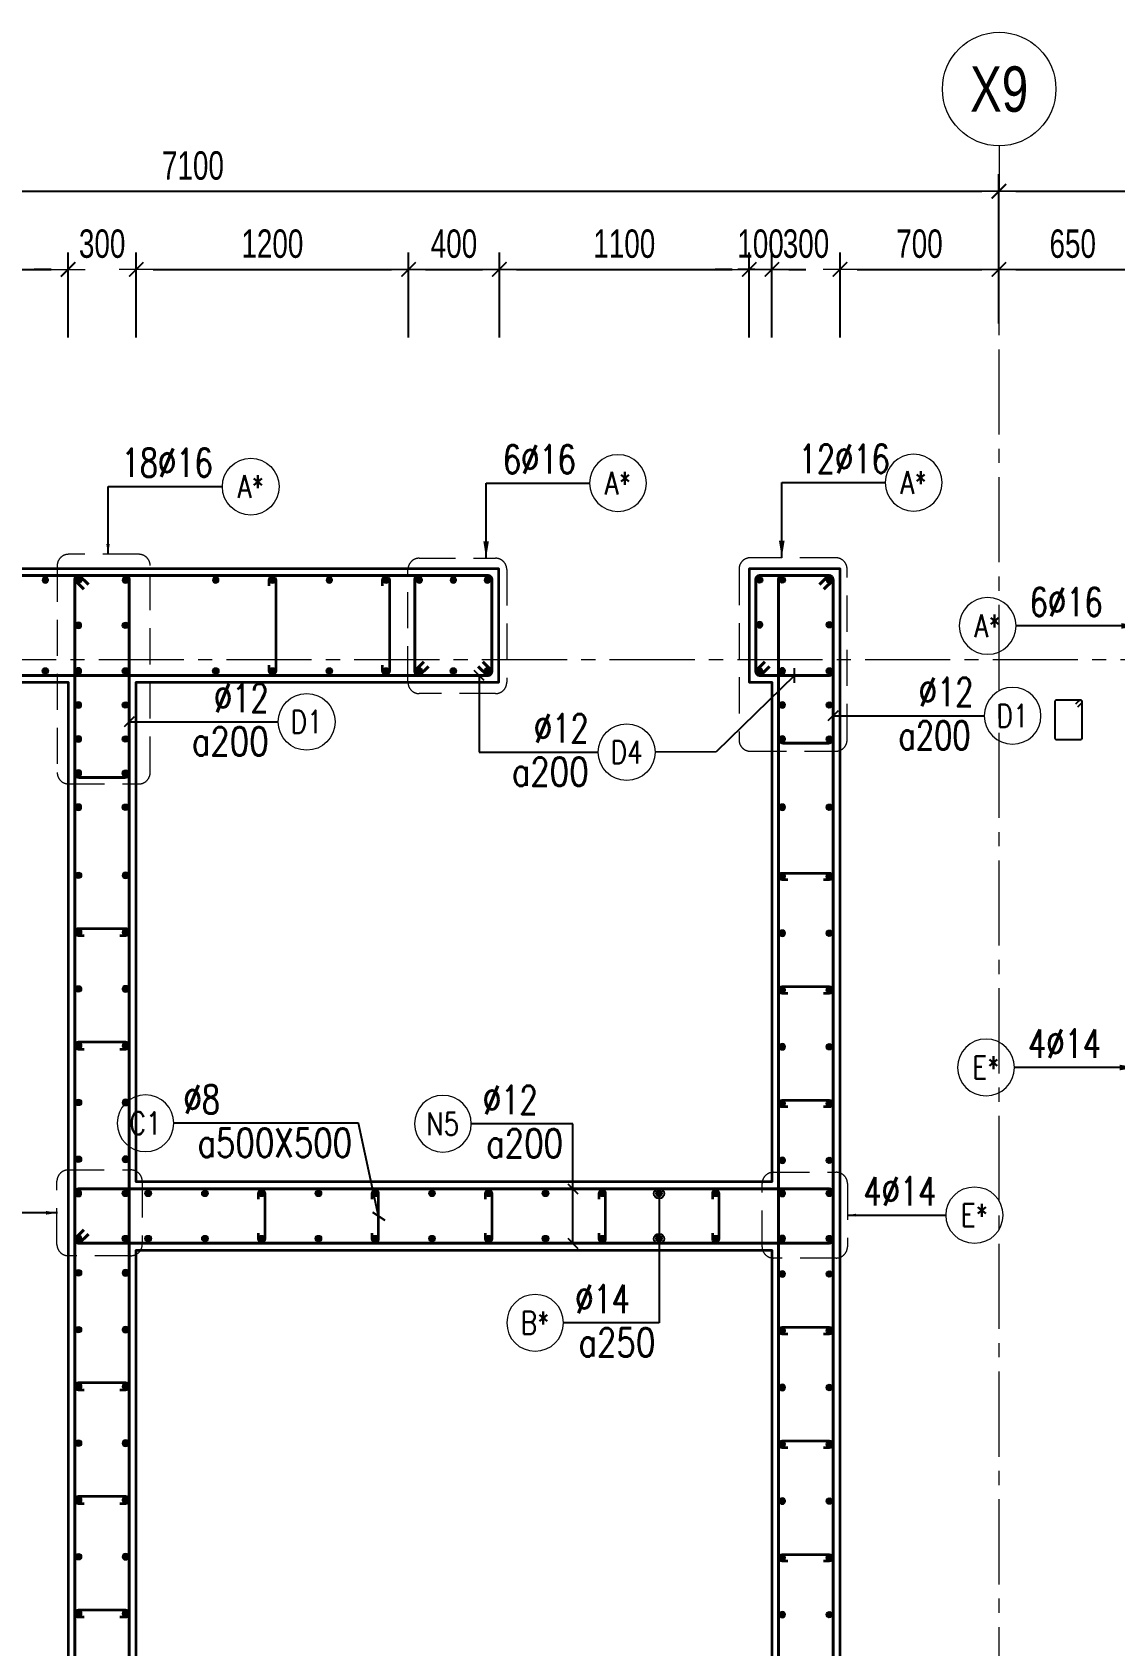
# Model space of a CAD drawing. Header units: millimetres. Extents: x 988833 to 1318015, y -9365 to 47591.
# Drawn here: x 1205439 to 1210206, y 8144 to 15247 of the extents above; entities that cross this region are included whole.
import ezdxf
from ezdxf.enums import TextEntityAlignment as Align

# ---------------------------------------------------------------- set-up
doc = ezdxf.new("R2010")
doc.units = ezdxf.units.MM
doc.header["$MEASUREMENT"] = 0
doc.linetypes.add('HIDDEN2', pattern=[4.7625, 3.175, -1.5875])
doc.linetypes.add('OF_Grid_1$0$CENTER2', pattern=[1.125, 0.75, -0.125, 0.125, -0.125])
doc.layers.get('0').update_dxf_attribs({"lineweight": 20})
doc.layers.get('Defpoints').update_dxf_attribs({"color": 151, "lineweight": 9})
for name, color, linetype, lineweight in [('KC-LEADER', 153, 'Continuous', 18), ('KC-THEP', 6, 'Continuous', 40), ('NDC_S_DIM', 1, 'Continuous', 15), ('NDC_S_HIDDEN', 8, 'HIDDEN2', 13), ('NDC_S_LEADER', 1, 'Continuous', 15), ('NDC_S_REBAR', 4, 'Continuous', 35), ('NDC_S_STIRRUP', 4, 'Continuous', 40), ('NDC_S_VN TEXT', 7, 'Continuous', 20), ('NDC_S_WALL', 6, 'Continuous', 35), ('OF_Grid_1$0$NDC_S_AXIS', 5, 'OF_Grid_1$0$CENTER2', 13), ('OF_Grid_1$0$NDC_S_SYMBOL', 1, 'Continuous', 15), ('OF_Grid_1$0$NDC_S_TEXT SYMBOL', 7, 'Continuous', 20)]:
    doc.layers.add(name, color=color, linetype=linetype, lineweight=lineweight)
doc.layers.add('Ligature', color=1, linetype='Continuous')
doc.styles.add('NDC_ARIAL', font='arial.ttf', dxfattribs={"width": 0.85})
doc.styles.add('NDC_DIM', font='', dxfattribs={"width": 0.75})
doc.styles.add('NDC_EN TXT', font='romans.shx', dxfattribs={"width": 0.8})
doc.styles.add('OF_Grid_1$0$NDC_ANNO', font='', dxfattribs={"width": 0.8})
doc.styles.get('NDC_DIM').set_extended_font_data('Dotum')
doc.styles.get('OF_Grid_1$0$NDC_ANNO').set_extended_font_data('Dotum')
doc.dimstyles.new('NDC_1-50', dxfattribs={"dimscale": 50, "dimtxt": 2.5, "dimasz": 1, "dimexe": 1.5, "dimexo": 0, "dimgap": 0.8, "dimtad": 1, "dimdec": 0, "dimdsep": 46, "dimtxsty": 'NDC_ARIAL', "dimblk": 'DIMMARK', "dimcen": 49999.938995, "dimdle": 1.5, "dimclrd": 1, "dimclre": 1, "dimclrt": 3, "dimadec": 0, "dimazin": 0, "dimtfac": 1, "dimtdec": 0, "dimtix": 1, "dimtmove": 2, "dimatfit": 3, "dimfxl": 1, "dimarcsym": 0})
doc.dimstyles.new('NDC_dim_25', dxfattribs={"dimscale": 25, "dimtxt": 2.5, "dimasz": 1.5, "dimexe": 1.5, "dimexo": 2.5, "dimgap": 1, "dimtad": 1, "dimdec": 0, "dimzin": 0, "dimdsep": 46, "dimtxsty": 'NDC_DIM', "dimblk": 'DIMMARK', "dimcen": 0.09, "dimdle": 1.2, "dimclrd": 1, "dimclre": 1, "dimclrt": 3, "dimadec": 0, "dimazin": 0, "dimtfac": 1, "dimtdec": 0, "dimtix": 1, "dimtofl": 0, "dimtmove": 0, "dimatfit": 3, "dimfxl": 6, "dimfxlon": 1, "dimtolj": 1, "dimtzin": 0, "dimarcsym": 0})
doc.dimstyles.new('NDC_dim_30', dxfattribs={"dimscale": 30, "dimtxt": 2.5, "dimasz": 1.5, "dimexe": 1.5, "dimexo": 2.5, "dimgap": 1, "dimtad": 1, "dimdec": 0, "dimzin": 0, "dimdsep": 46, "dimtxsty": 'NDC_DIM', "dimblk": 'DIMMARK', "dimcen": 0.09, "dimdle": 1.2, "dimclrd": 1, "dimclre": 1, "dimclrt": 3, "dimadec": 0, "dimazin": 0, "dimtfac": 1, "dimtdec": 0, "dimtix": 1, "dimtofl": 0, "dimtmove": 0, "dimatfit": 3, "dimfxl": 6, "dimfxlon": 1, "dimtolj": 1, "dimtzin": 0, "dimarcsym": 0})
doc.dimstyles.new('NDC_dim_50', dxfattribs={"dimscale": 50, "dimtxt": 2.5, "dimasz": 1.5, "dimexe": 1.5, "dimexo": 2.5, "dimgap": 1, "dimtad": 1, "dimdec": 0, "dimzin": 0, "dimdsep": 46, "dimtxsty": 'NDC_DIM', "dimblk": 'DIMMARK', "dimcen": 0.09, "dimdle": 1.2, "dimclrd": 1, "dimclre": 1, "dimclrt": 3, "dimadec": 0, "dimazin": 0, "dimtfac": 1, "dimtdec": 0, "dimtix": 1, "dimtofl": 0, "dimtmove": 0, "dimatfit": 3, "dimfxl": 6, "dimfxlon": 1, "dimtolj": 1, "dimtzin": 0, "dimarcsym": 0})

# ---------------------------------------------------------------- blocks, each defined once
blk = doc.blocks.new('THEP')
at = {"layer": 'KC-LEADER', "color": 6}
blk.add_circle((0, 0), 14, dxfattribs=at)
at = {"layer": 'KC-THEP'}
for p, q in [((-14, 0), (14, 0)), ((9.9, 9.9), (-9.9, -9.9)), ((-9.9, 9.9), (9.9, -9.9)), ((0, 14), (0, -14))]:
    blk.add_line(p, q, dxfattribs=at)
blk = doc.blocks.new('*U1297')
at = {"layer": 'KC-THEP', "rotation": 9.66856443638095}
for p in [(0, 99.3), (0, -99.3)]:
    blk.add_blockref('THEP', p, dxfattribs=at)
blk = doc.blocks.new('*U1296')
at = {"layer": 'NDC_S_HIDDEN', "color": 0, "linetype": 'ByBlock', "lineweight": -2, "transparency": 16777216}
for p in [(0, 0), (250, 0), (500, 0), (750, 0), (1000, 0), (1250, 0), (1500, 0), (1750, 0), (2000, 0), (2250, 0), (2500, 0)]:
    blk.add_blockref('*U1297', p, dxfattribs=at)
blk = doc.blocks.new('*U1291')
at = {"layer": 'NDC_S_REBAR'}
blk.add_lwpolyline([(-15, -75), (-15, -100, 1), (15, -100), (15, 100, 1), (-15, 100), (-15, 75)], format="xyb", dxfattribs=at)
blk = doc.blocks.new('*U1298')
at = {"layer": 'NDC_S_HIDDEN', "color": 0, "linetype": 'ByBlock', "lineweight": -2, "transparency": 16777216}
for p in [(0, 0), (500, 0), (1000, 0), (1500, 0), (2000, 0)]:
    blk.add_blockref('*U1291', p, dxfattribs=at)
blk = doc.blocks.new('DIMMARK')
at = {"layer": 'NDC_S_DIM', "color": 1}
blk.add_line((-1.5, 0), (1, 0), dxfattribs=at)
at = {"layer": 'NDC_S_DIM', "color": 2, "const_width": 0.1}
blk.add_lwpolyline([(-0.424, -0.424), (0.424, 0.424)], dxfattribs=at)
blk = doc.blocks.new('*U9')
blk.add_circle((2.5, 0), 2.5)
at = {"layer": 'NDC_S_VN TEXT', "color": 3, "style": 'NDC_EN TXT', "width": 0.75}
blk.add_attdef('DK2', text='', height=2.5, dxfattribs=at).set_placement((-0.85, 0.85), align=Align.RIGHT)
at = {"layer": 'NDC_S_VN TEXT', "color": 7, "style": 'NDC_EN TXT', "width": 0.8}
blk.add_attdef('SH3', text='', height=2, dxfattribs=at).set_placement((2.5, 0), align=Align.MIDDLE)
blk = doc.blocks.new('*U10')
blk.add_circle((2.5, 0), 2.5)
at = {"layer": 'NDC_S_VN TEXT', "color": 3, "style": 'NDC_EN TXT'}
for tag, width, p in [('DK2', 0.75, (-0.85, 0.85)), ('KC2', 0.8, (-0.85, -2.97))]:
    blk.add_attdef(tag, text='', height=2.5, dxfattribs=dict(at, width=width)).set_placement(p, align=Align.RIGHT)
at = {"layer": 'NDC_S_VN TEXT', "color": 7, "style": 'NDC_EN TXT', "width": 0.8}
blk.add_attdef('SH3', text='', height=2, dxfattribs=at).set_placement((2.5, 0), align=Align.MIDDLE)
blk = doc.blocks.new('*U13')
blk.add_circle((-2.5, 0), 2.5)
at = {"layer": 'NDC_S_VN TEXT', "color": 3, "style": 'NDC_EN TXT', "width": 0.75}
blk.add_attdef('DK1', (0.5, 0.85), '', height=2.5, dxfattribs=at)
at = {"layer": 'NDC_S_VN TEXT', "color": 7, "style": 'NDC_EN TXT', "width": 0.8}
blk.add_attdef('SH2', text='', height=2, dxfattribs=at).set_placement((-2.5, 0), align=Align.MIDDLE)
blk = doc.blocks.new('*U11')
blk.add_circle((-2.5, 0), 2.5)
at = {"layer": 'NDC_S_VN TEXT', "color": 3, "style": 'NDC_EN TXT', "width": 0.75}
for tag, p in [('DK1', (0.5, 0.85)), ('KC1', (0.5, -2.97))]:
    blk.add_attdef(tag, p, '', height=2.5, dxfattribs=at)
at = {"layer": 'NDC_S_VN TEXT', "color": 7, "style": 'NDC_EN TXT', "width": 0.8}
blk.add_attdef('SH2', text='', height=2, dxfattribs=at).set_placement((-2.5, 0), align=Align.MIDDLE)
blk = doc.blocks.new('*D1303')
at = {"layer": 'Defpoints', "color": 0, "ltscale": 200, "transparency": 16777216}
for p in [(1205596.5, 14203.4), (1205596.5, 12385.6), (1203386.3, 12199.5)]:
    blk.add_point(p, dxfattribs=at)
at = {"layer": 'NDC_S_DIM', "color": 1, "lineweight": -2, "ltscale": 200, "transparency": 16777216}
for p, q in [((1203386.3, 13903.4), (1203386.3, 14278.4)), ((1205596.5, 13903.4), (1205596.5, 14278.4)), ((1203461.3, 14203.4), (1205521.5, 14203.4))]:
    blk.add_line(p, q, dxfattribs=at)
at = {"layer": 'NDC_S_DIM', "color": 1, "lineweight": -2, "ltscale": 200, "transparency": 16777216, "xscale": 75, "yscale": 75, "zscale": 75, "rotation": 180}
blk.add_blockref('DIMMARK', (1203386.3, 14203.4), dxfattribs=at)
at = {"layer": 'NDC_S_DIM', "color": 1, "lineweight": -2, "ltscale": 200, "transparency": 16777216, "xscale": 75, "yscale": 75, "zscale": 75}
blk.add_blockref('DIMMARK', (1205596.5, 14203.4), dxfattribs=at)
at = {"layer": 'NDC_S_DIM', "color": 3, "ltscale": 200, "transparency": 16777216, "insert": (1204491.4, 14315.9), "char_height": 125, "attachment_point": 5, "style": 'NDC_DIM'}
blk.add_mtext('\\A1;2210', dxfattribs=at)
blk = doc.blocks.new('*D1304')
at = {"layer": 'Defpoints', "color": 0, "ltscale": 200, "transparency": 16777216}
for p in [(1205896.5, 14203.4), (1205596.5, 12385.6), (1205896.5, 12385.6)]:
    blk.add_point(p, dxfattribs=at)
at = {"layer": 'NDC_S_DIM', "color": 1, "lineweight": -2, "ltscale": 200, "transparency": 16777216}
for p, q in [((1205596.5, 13903.4), (1205596.5, 14278.4)), ((1205896.5, 13903.4), (1205896.5, 14278.4)), ((1205521.5, 14203.4), (1205446.5, 14203.4)), ((1205971.5, 14203.4), (1206046.5, 14203.4))]:
    blk.add_line(p, q, dxfattribs=at)
at = {"layer": 'NDC_S_DIM', "color": 1, "lineweight": -2, "ltscale": 200, "transparency": 16777216, "xscale": 75, "yscale": 75, "zscale": 75}
blk.add_blockref('DIMMARK', (1205596.5, 14203.4), dxfattribs=at)
at = {"layer": 'NDC_S_DIM', "color": 1, "lineweight": -2, "ltscale": 200, "transparency": 16777216, "xscale": 75, "yscale": 75, "zscale": 75, "rotation": 180}
blk.add_blockref('DIMMARK', (1205896.5, 14203.4), dxfattribs=at)
at = {"layer": 'NDC_S_DIM', "color": 3, "ltscale": 200, "transparency": 16777216, "insert": (1205746.5, 14315.9), "char_height": 125, "attachment_point": 5, "style": 'NDC_DIM'}
blk.add_mtext('\\A1;300', dxfattribs=at)
blk = doc.blocks.new('*D1305')
at = {"layer": 'Defpoints', "color": 0, "ltscale": 200, "transparency": 16777216}
for p in [(1207096.2, 14203.4), (1207096.2, 12671.4), (1205896.5, 12385.6)]:
    blk.add_point(p, dxfattribs=at)
at = {"layer": 'NDC_S_DIM', "color": 1, "lineweight": -2, "ltscale": 200, "transparency": 16777216}
for p, q in [((1205896.5, 13903.4), (1205896.5, 14278.4)), ((1207096.2, 13903.4), (1207096.2, 14278.4)), ((1205971.5, 14203.4), (1207021.2, 14203.4))]:
    blk.add_line(p, q, dxfattribs=at)
at = {"layer": 'NDC_S_DIM', "color": 1, "lineweight": -2, "ltscale": 200, "transparency": 16777216, "xscale": 75, "yscale": 75, "zscale": 75, "rotation": 180}
blk.add_blockref('DIMMARK', (1205896.5, 14203.4), dxfattribs=at)
at = {"layer": 'NDC_S_DIM', "color": 1, "lineweight": -2, "ltscale": 200, "transparency": 16777216, "xscale": 75, "yscale": 75, "zscale": 75}
blk.add_blockref('DIMMARK', (1207096.2, 14203.4), dxfattribs=at)
at = {"layer": 'NDC_S_DIM', "color": 3, "ltscale": 200, "transparency": 16777216, "insert": (1206496.3, 14315.9), "char_height": 125, "attachment_point": 5, "style": 'NDC_DIM'}
blk.add_mtext('\\A1;1200', dxfattribs=at)
blk = doc.blocks.new('*D1306')
at = {"layer": 'Defpoints', "color": 0, "ltscale": 200, "transparency": 16777216}
for p in [(1207496.2, 14203.4), (1207096.2, 12671.4), (1207496.2, 12635.6)]:
    blk.add_point(p, dxfattribs=at)
at = {"layer": 'NDC_S_DIM', "color": 1, "lineweight": -2, "ltscale": 200, "transparency": 16777216}
for p, q in [((1207096.2, 13903.4), (1207096.2, 14278.4)), ((1207496.2, 13903.4), (1207496.2, 14278.4)), ((1207171.2, 14203.4), (1207421.2, 14203.4))]:
    blk.add_line(p, q, dxfattribs=at)
at = {"layer": 'NDC_S_DIM', "color": 1, "lineweight": -2, "ltscale": 200, "transparency": 16777216, "xscale": 75, "yscale": 75, "zscale": 75, "rotation": 180}
blk.add_blockref('DIMMARK', (1207096.2, 14203.4), dxfattribs=at)
at = {"layer": 'NDC_S_DIM', "color": 1, "lineweight": -2, "ltscale": 200, "transparency": 16777216, "xscale": 75, "yscale": 75, "zscale": 75}
blk.add_blockref('DIMMARK', (1207496.2, 14203.4), dxfattribs=at)
at = {"layer": 'NDC_S_DIM', "color": 3, "ltscale": 200, "transparency": 16777216, "insert": (1207296.2, 14315.9), "char_height": 125, "attachment_point": 5, "style": 'NDC_DIM'}
blk.add_mtext('\\A1;400', dxfattribs=at)
blk = doc.blocks.new('*D1307')
at = {"layer": 'Defpoints', "color": 0, "ltscale": 200, "transparency": 16777216}
for p in [(1208596.5, 14203.4), (1207496.2, 12635.6), (1208596.5, 12528.8)]:
    blk.add_point(p, dxfattribs=at)
at = {"layer": 'NDC_S_DIM', "color": 1, "lineweight": -2, "ltscale": 200, "transparency": 16777216}
for p, q in [((1207496.2, 13903.4), (1207496.2, 14278.4)), ((1208596.5, 13903.4), (1208596.5, 14278.4)), ((1207571.2, 14203.4), (1208521.5, 14203.4))]:
    blk.add_line(p, q, dxfattribs=at)
at = {"layer": 'NDC_S_DIM', "color": 1, "lineweight": -2, "ltscale": 200, "transparency": 16777216, "xscale": 75, "yscale": 75, "zscale": 75, "rotation": 180}
blk.add_blockref('DIMMARK', (1207496.2, 14203.4), dxfattribs=at)
at = {"layer": 'NDC_S_DIM', "color": 1, "lineweight": -2, "ltscale": 200, "transparency": 16777216, "xscale": 75, "yscale": 75, "zscale": 75}
blk.add_blockref('DIMMARK', (1208596.5, 14203.4), dxfattribs=at)
at = {"layer": 'NDC_S_DIM', "color": 3, "ltscale": 200, "transparency": 16777216, "insert": (1208046.3, 14315.9), "char_height": 125, "attachment_point": 5, "style": 'NDC_DIM'}
blk.add_mtext('\\A1;1100', dxfattribs=at)
blk = doc.blocks.new('*D1308')
at = {"layer": 'Defpoints', "color": 0, "ltscale": 200, "transparency": 16777216}
for p in [(1208696.5, 14203.4), (1208596.5, 12528.8), (1208696.5, 12385.6)]:
    blk.add_point(p, dxfattribs=at)
at = {"layer": 'NDC_S_DIM', "color": 1, "lineweight": -2, "ltscale": 200, "transparency": 16777216}
for p, q in [((1208596.5, 13903.4), (1208596.5, 14278.4)), ((1208696.5, 13903.4), (1208696.5, 14278.4)), ((1208521.5, 14203.4), (1208446.5, 14203.4)), ((1208771.5, 14203.4), (1208846.5, 14203.4))]:
    blk.add_line(p, q, dxfattribs=at)
at = {"layer": 'NDC_S_DIM', "color": 1, "lineweight": -2, "ltscale": 200, "transparency": 16777216, "xscale": 75, "yscale": 75, "zscale": 75}
blk.add_blockref('DIMMARK', (1208596.5, 14203.4), dxfattribs=at)
at = {"layer": 'NDC_S_DIM', "color": 1, "lineweight": -2, "ltscale": 200, "transparency": 16777216, "xscale": 75, "yscale": 75, "zscale": 75, "rotation": 180}
blk.add_blockref('DIMMARK', (1208696.5, 14203.4), dxfattribs=at)
at = {"layer": 'NDC_S_DIM', "color": 3, "ltscale": 200, "transparency": 16777216, "insert": (1208646.5, 14315.9), "char_height": 125, "attachment_point": 5, "style": 'NDC_DIM'}
blk.add_mtext('\\A1;100', dxfattribs=at)
blk = doc.blocks.new('*D1309')
at = {"layer": 'Defpoints', "color": 0, "ltscale": 200, "transparency": 16777216}
for p in [(1208996.5, 14203.4), (1208696.5, 12385.6), (1208996.5, 12385.6)]:
    blk.add_point(p, dxfattribs=at)
at = {"layer": 'NDC_S_DIM', "color": 1, "lineweight": -2, "ltscale": 200, "transparency": 16777216}
for p, q in [((1208696.5, 13903.4), (1208696.5, 14278.4)), ((1208996.5, 13903.4), (1208996.5, 14278.4)), ((1208621.5, 14203.4), (1208546.5, 14203.4)), ((1209071.5, 14203.4), (1209146.5, 14203.4))]:
    blk.add_line(p, q, dxfattribs=at)
at = {"layer": 'NDC_S_DIM', "color": 1, "lineweight": -2, "ltscale": 200, "transparency": 16777216, "xscale": 75, "yscale": 75, "zscale": 75}
blk.add_blockref('DIMMARK', (1208696.5, 14203.4), dxfattribs=at)
at = {"layer": 'NDC_S_DIM', "color": 1, "lineweight": -2, "ltscale": 200, "transparency": 16777216, "xscale": 75, "yscale": 75, "zscale": 75, "rotation": 180}
blk.add_blockref('DIMMARK', (1208996.5, 14203.4), dxfattribs=at)
at = {"layer": 'NDC_S_DIM', "color": 3, "ltscale": 200, "transparency": 16777216, "insert": (1208846.5, 14315.9), "char_height": 125, "attachment_point": 5, "style": 'NDC_DIM'}
blk.add_mtext('\\A1;300', dxfattribs=at)
blk = doc.blocks.new('*D1313')
at = {"layer": 'Defpoints', "color": 0, "ltscale": 200, "transparency": 16777216}
for p in [(1209696.3, 14547.4), (1209696.3, 13839.7), (1202596.5, 13744.4)]:
    blk.add_point(p, dxfattribs=at)
at = {"layer": 'NDC_S_DIM', "color": 1, "lineweight": -2, "ltscale": 200, "transparency": 16777216}
for p, q in [((1202596.5, 14247.4), (1202596.5, 14622.4)), ((1209696.3, 14247.4), (1209696.3, 14622.4)), ((1202671.5, 14547.4), (1209621.3, 14547.4))]:
    blk.add_line(p, q, dxfattribs=at)
at = {"layer": 'NDC_S_DIM', "color": 1, "lineweight": -2, "ltscale": 200, "transparency": 16777216, "xscale": 75, "yscale": 75, "zscale": 75, "rotation": 180}
blk.add_blockref('DIMMARK', (1202596.5, 14547.4), dxfattribs=at)
at = {"layer": 'NDC_S_DIM', "color": 1, "lineweight": -2, "ltscale": 200, "transparency": 16777216, "xscale": 75, "yscale": 75, "zscale": 75}
blk.add_blockref('DIMMARK', (1209696.3, 14547.4), dxfattribs=at)
at = {"layer": 'NDC_S_DIM', "color": 3, "ltscale": 200, "transparency": 16777216, "insert": (1206146.4, 14659.9), "char_height": 125, "attachment_point": 5, "style": 'NDC_DIM'}
blk.add_mtext('\\A1;7100', dxfattribs=at)
blk = doc.blocks.new('*U56')
at = {"layer": 'OF_Grid_1$0$NDC_S_SYMBOL'}
blk.add_line((0, 5), (0, 9), dxfattribs=at)
blk.add_circle((0, 0), 5, dxfattribs=at)
at = {"layer": 'OF_Grid_1$0$NDC_S_TEXT SYMBOL', "color": 7, "style": 'OF_Grid_1$0$NDC_ANNO', "width": 0.8}
blk.add_attdef('GRID', text='', height=4, dxfattribs=at).set_placement((0, 0), align=Align.MIDDLE)
blk = doc.blocks.new('*D1317')
at = {"layer": 'Defpoints', "color": 0, "ltscale": 200, "transparency": 16777216}
for p in [(1209696.3, 14203.4), (1209696.3, 13839.7), (1208996.5, 12385.6)]:
    blk.add_point(p, dxfattribs=at)
at = {"layer": 'NDC_S_DIM', "color": 1, "lineweight": -2, "ltscale": 200, "transparency": 16777216}
for p, q in [((1208996.5, 13903.4), (1208996.5, 14278.4)), ((1209696.3, 13964.7), (1209696.3, 14278.4)), ((1209071.5, 14203.4), (1209621.3, 14203.4))]:
    blk.add_line(p, q, dxfattribs=at)
at = {"layer": 'NDC_S_DIM', "color": 1, "lineweight": -2, "ltscale": 200, "transparency": 16777216, "xscale": 75, "yscale": 75, "zscale": 75, "rotation": 180}
blk.add_blockref('DIMMARK', (1208996.5, 14203.4), dxfattribs=at)
at = {"layer": 'NDC_S_DIM', "color": 1, "lineweight": -2, "ltscale": 200, "transparency": 16777216, "xscale": 75, "yscale": 75, "zscale": 75}
blk.add_blockref('DIMMARK', (1209696.3, 14203.4), dxfattribs=at)
at = {"layer": 'NDC_S_DIM', "color": 3, "ltscale": 200, "transparency": 16777216, "insert": (1209346.4, 14315.9), "char_height": 125, "attachment_point": 5, "style": 'NDC_DIM'}
blk.add_mtext('\\A1;700', dxfattribs=at)
blk = doc.blocks.new('*D1318')
at = {"layer": 'Defpoints', "color": 0, "ltscale": 200, "transparency": 16777216}
for p in [(1210346.5, 14203.4), (1210346.5, 13910), (1209696.3, 13839.7)]:
    blk.add_point(p, dxfattribs=at)
at = {"layer": 'NDC_S_DIM', "color": 1, "lineweight": -2, "ltscale": 200, "transparency": 16777216}
for p, q in [((1209696.3, 13964.7), (1209696.3, 14278.4)), ((1210346.5, 14035), (1210346.5, 14278.4)), ((1209771.3, 14203.4), (1210271.5, 14203.4))]:
    blk.add_line(p, q, dxfattribs=at)
at = {"layer": 'NDC_S_DIM', "color": 1, "lineweight": -2, "ltscale": 200, "transparency": 16777216, "xscale": 75, "yscale": 75, "zscale": 75, "rotation": 180}
blk.add_blockref('DIMMARK', (1209696.3, 14203.4), dxfattribs=at)
at = {"layer": 'NDC_S_DIM', "color": 1, "lineweight": -2, "ltscale": 200, "transparency": 16777216, "xscale": 75, "yscale": 75, "zscale": 75}
blk.add_blockref('DIMMARK', (1210346.5, 14203.4), dxfattribs=at)
at = {"layer": 'NDC_S_DIM', "color": 3, "ltscale": 200, "transparency": 16777216, "insert": (1210021.4, 14315.9), "char_height": 125, "attachment_point": 5, "style": 'NDC_DIM'}
blk.add_mtext('\\A1;650', dxfattribs=at)
blk = doc.blocks.new('*D1319')
at = {"layer": 'Defpoints', "color": 0, "ltscale": 200, "transparency": 16777216}
for p in [(1212296.5, 14547.4), (1209696.3, 13839.7), (1212296.5, 12885.6)]:
    blk.add_point(p, dxfattribs=at)
at = {"layer": 'NDC_S_DIM', "color": 1, "lineweight": -2, "ltscale": 200, "transparency": 16777216}
for p, q in [((1209696.3, 14247.4), (1209696.3, 14622.4)), ((1212296.5, 14247.4), (1212296.5, 14622.4)), ((1209771.3, 14547.4), (1212221.5, 14547.4))]:
    blk.add_line(p, q, dxfattribs=at)
at = {"layer": 'NDC_S_DIM', "color": 1, "lineweight": -2, "ltscale": 200, "transparency": 16777216, "xscale": 75, "yscale": 75, "zscale": 75, "rotation": 180}
blk.add_blockref('DIMMARK', (1209696.3, 14547.4), dxfattribs=at)
at = {"layer": 'NDC_S_DIM', "color": 1, "lineweight": -2, "ltscale": 200, "transparency": 16777216, "xscale": 75, "yscale": 75, "zscale": 75}
blk.add_blockref('DIMMARK', (1212296.5, 14547.4), dxfattribs=at)
at = {"layer": 'NDC_S_DIM', "color": 3, "ltscale": 200, "transparency": 16777216, "insert": (1210996.4, 14659.9), "char_height": 125, "attachment_point": 5, "style": 'NDC_DIM'}
blk.add_mtext('\\A1;2600', dxfattribs=at)

msp = doc.modelspace()

# ---------------------------------------------------------------- linework, layer by layer
at = {"layer": 'Ligature'}
msp.add_lwpolyline([(1210044.6, 12277), (1210060.5, 12293, 0.668179), (1210054.8, 12306.9), (1209950.1, 12306.9, 0.414214), (1209942, 12298.8), (1209942, 12141.7, 0.414214), (1209950.1, 12133.5), (1210054.8, 12133.5, 0.414214), (1210062.9, 12141.7), (1210062.9, 12298.8, 0.668179), (1210049, 12304.6), (1210033, 12288.6)], format="xyb", dxfattribs=at)
at = {"layer": 'NDC_S_HIDDEN', "ltscale": 50}
for points in [[(1205908.1, 12949), (1205598.6, 12949, 0.414214), (1205548.6, 12899), (1205548.6, 11988.1, 0.414214), (1205598.6, 11938.1), (1205908.1, 11938.1, 0.414214), (1205958.1, 11988.1), (1205958.1, 12899, 0.414214)], [(1207143.4, 12931.8), (1207478.6, 12931.8, -0.414214), (1207528.6, 12881.8), (1207528.6, 12385.6, -0.414214), (1207478.6, 12335.6), (1207143.4, 12335.6, -0.414214), (1207093.4, 12385.6), (1207093.4, 12881.8, -0.414214)], [(1208977.6, 12933.8), (1208601.6, 12933.8, 0.414214), (1208551.6, 12883.8), (1208551.6, 12132, 0.414214), (1208601.6, 12082), (1208977.6, 12082, 0.414214), (1209027.6, 12132), (1209027.6, 12883.8, 0.414214)], [(1205597.3, 10238.5), (1205873.1, 10238.5, -0.414214), (1205923.1, 10188.5), (1205923.1, 9911, -0.414214), (1205873.1, 9861), (1205597.3, 9861, -0.414214), (1205547.3, 9911), (1205547.3, 10188.5, -0.414214)], [(1208703.2, 10228.3), (1208979.1, 10228.3, -0.414214), (1209029.1, 10178.3), (1209029.1, 9900.7, -0.414214), (1208979.1, 9850.7), (1208703.2, 9850.7, -0.414214), (1208653.2, 9900.7), (1208653.2, 10178.3, -0.414214)]]:
    msp.add_lwpolyline(points, format="xyb", close=True, dxfattribs=at)
at = {"layer": 'NDC_S_REBAR'}
for points in [[(1206481.9, 12810.6), (1206481.9, 12835.6, -1), (1206511.9, 12835.6), (1206511.9, 12435.6, -1), (1206481.9, 12435.6), (1206481.9, 12460.6)], [(1206981.9, 12810.6), (1206981.9, 12835.6, -1), (1207011.9, 12835.6), (1207011.9, 12435.6, -1), (1206981.9, 12435.6), (1206981.9, 12460.6)], [(1208767.2, 11515.7), (1208742.2, 11515.7, -1), (1208742.2, 11545.7), (1208949.2, 11545.7, -1), (1208949.2, 11515.7), (1208924.2, 11515.7)], [(1205824.2, 11270.6), (1205849.2, 11270.6, 1), (1205849.2, 11300.6), (1205642.2, 11300.6, 1), (1205642.2, 11270.6), (1205667.2, 11270.6)], [(1208767.2, 11015.7), (1208742.2, 11015.7, -1), (1208742.2, 11045.7), (1208949.2, 11045.7, -1), (1208949.2, 11015.7), (1208924.2, 11015.7)], [(1205824.2, 10770.6), (1205849.2, 10770.6, 1), (1205849.2, 10800.6), (1205642.2, 10800.6, 1), (1205642.2, 10770.6), (1205667.2, 10770.6)], [(1208767.2, 10515.7), (1208742.2, 10515.7, -1), (1208742.2, 10545.7), (1208949.2, 10545.7, -1), (1208949.2, 10515.7), (1208924.2, 10515.7)], [(1208767.2, 9515.7), (1208742.2, 9515.7, -1), (1208742.2, 9545.7), (1208949.2, 9545.7, -1), (1208949.2, 9515.7), (1208924.2, 9515.7)], [(1205824.2, 9270.6), (1205849.2, 9270.6, 1), (1205849.2, 9300.6), (1205642.2, 9300.6, 1), (1205642.2, 9270.6), (1205667.2, 9270.6)], [(1208767.2, 9015.7), (1208742.2, 9015.7, -1), (1208742.2, 9045.7), (1208949.2, 9045.7, -1), (1208949.2, 9015.7), (1208924.2, 9015.7)], [(1205824.2, 8770.6), (1205849.2, 8770.6, 1), (1205849.2, 8800.6), (1205642.2, 8800.6, 1), (1205642.2, 8770.6), (1205667.2, 8770.6)], [(1208767.2, 8515.7), (1208742.2, 8515.7, -1), (1208742.2, 8545.7), (1208949.2, 8545.7, -1), (1208949.2, 8515.7), (1208924.2, 8515.7)], [(1205824.2, 8270.6), (1205849.2, 8270.6, 1), (1205849.2, 8300.6), (1205642.2, 8300.6, 1), (1205642.2, 8270.6), (1205667.2, 8270.6)]]:
    msp.add_lwpolyline(points, format="xyb", dxfattribs=at)
at = {"layer": 'NDC_S_STIRRUP'}
for points in [[(1207403.4, 12455.6), (1207443.4, 12415.6, 0.414214), (1207463.4, 12435.6), (1207463.4, 12835.6, 0.414214), (1207443.4, 12855.6), (1202645.7, 12855.6, 0.414214), (1202625.7, 12835.6), (1202625.7, 12435.6, 0.414214), (1202645.7, 12415.6), (1207443.4, 12415.6, 0.414214), (1207463.4, 12435.6), (1207423.4, 12475.6)], [(1205665.7, 575.6), (1205625.7, 535.6, 0.414214), (1205645.7, 515.6), (1205845.7, 515.6, 0.414214), (1205865.7, 535.6), (1205865.7, 12835.6, 0.414214), (1205845.7, 12855.6), (1205645.7, 12855.6, 0.414214), (1205625.7, 12835.6), (1205625.7, 535.6, 0.414214), (1205645.7, 515.6), (1205685.7, 555.6)], [(1205665.7, 12795.6), (1205625.7, 12835.6, -0.414214), (1205645.7, 12855.6), (1205845.7, 12855.6, -0.414214), (1205865.7, 12835.6), (1205865.7, 11987, -0.414214), (1205845.7, 11967), (1205645.7, 11967, -0.414214), (1205625.7, 11987), (1205625.7, 12835.6, -0.414214), (1205645.7, 12855.6), (1205685.7, 12815.6)], [(1207163.4, 12475.6), (1207123.4, 12435.6, 0.414214), (1207143.4, 12415.6), (1207443.4, 12415.6, 0.414214), (1207463.4, 12435.6), (1207463.4, 12835.6, 0.414214), (1207443.4, 12855.6), (1207143.4, 12855.6, 0.414214), (1207123.4, 12835.6), (1207123.4, 12435.6, 0.414214), (1207143.4, 12415.6), (1207183.4, 12455.6)], [(1208685.7, 12455.6), (1208645.7, 12415.6, -0.414214), (1208625.7, 12435.6), (1208625.7, 12835.6, -0.414214), (1208645.7, 12855.6), (1208945.7, 12855.6, -0.414214), (1208965.7, 12835.6), (1208965.7, 12435.6, -0.414214), (1208945.7, 12415.6), (1208645.7, 12415.6, -0.414214), (1208625.7, 12435.6), (1208665.7, 12475.6)], [(1208925.7, 12795.6), (1208965.7, 12835.6, 0.414214), (1208945.7, 12855.6), (1208745.7, 12855.6, 0.414214), (1208725.7, 12835.6), (1208725.7, 12138.2, 0.414214), (1208745.7, 12118.2), (1208945.7, 12118.2, 0.414214), (1208965.7, 12138.2), (1208965.7, 12835.6, 0.414214), (1208945.7, 12855.6), (1208905.7, 12815.6)], [(1208925.7, 575.6), (1208965.7, 535.6, -0.414214), (1208945.7, 515.6), (1208745.7, 515.6, -0.414214), (1208725.7, 535.6), (1208725.7, 12835.6, -0.414214), (1208745.7, 12855.6), (1208945.7, 12855.6, -0.414214), (1208965.7, 12835.6), (1208965.7, 535.6, -0.414214), (1208945.7, 515.6), (1208905.7, 555.6)], [(1205685.7, 9955.6), (1205645.7, 9915.6, -0.414214), (1205625.7, 9935.6), (1205625.7, 10135.6, -0.414214), (1205645.7, 10155.6), (1208945.7, 10155.6, -0.414214), (1208965.7, 10135.6), (1208965.7, 9935.6, -0.414358), (1208945.7, 9915.6), (1205645.7, 9915.6, -0.414214), (1205625.7, 9935.6), (1205665.7, 9975.6)]]:
    msp.add_lwpolyline(points, format="xyb", dxfattribs=at)
at = {"layer": 'NDC_S_WALL', "ltscale": 200}
for points in [[(1208996.5, 3485.6), (1208996.5, 12885.6), (1208996.5, 12885.6), (1208596.5, 12885.6), (1208596.5, 12885.6), (1208596.5, 12385.6), (1208596.5, 12385.6), (1208696.5, 12385.6), (1208696.5, 10185.6), (1205896.5, 10185.6), (1205896.5, 12385.6), (1205896.5, 12385.6), (1207494.2, 12385.6), (1207494.2, 12385.6), (1207494.2, 12885.6), (1207494.2, 12885.6), (1202596.5, 12885.6), (1202596.5, 11735.6), (1202896.5, 11735.6), (1202896.5, 12385.6), (1205596.5, 12385.6), (1205596.5, 12385.6), (1205596.5, 985.6)], [(1205896.5, 2835.6), (1205896.5, 9885.6), (1205896.5, 9885.6), (1208696.5, 9885.6), (1208696.5, 485.6)]]:
    msp.add_lwpolyline(points, dxfattribs=at)
at = {"layer": 'OF_Grid_1$0$NDC_S_AXIS', "ltscale": 500}
for p, q in [((1209697.3, -1148.8), (1209697.3, 14547.4)), ((1200669.3, 12485.6), (1214497.1, 12485.6))]:
    msp.add_line(p, q, dxfattribs=at)

# ---------------------------------------------------------------- block references
at = {"layer": 'KC-THEP', "xscale": -1}
for p, rotation in [((1205496.3, 12835.6), 170.331435563619), ((1205849.2, 12835.6), 170.331435563619), ((1206246.9, 12835.6), 170.331435563619), ((1206496.9, 12835.6), 170.331435563619), ((1206746.9, 12835.6), 170.331435563619), ((1206996.9, 12835.6), 170.331435563619), ((1207143.4, 12835.6), 170.331435563619), ((1207293.4, 12835.6), 170.331435563619), ((1207443.4, 12835.6), 170.331435563619), ((1208949.2, 12835.6), 170.331435563619), ((1205642.2, 12636.1), 350.3314355636191), ((1208642.2, 12638.9), 350.3314355636191), ((1205642.2, 12435.6), 350.3314355636191), ((1208642.2, 12435.6), 350.3314355636191), ((1208742.2, 12435.6), 350.3314355636191), ((1205642.2, 12285.6), 350.3314355636191), ((1208742.2, 12285.6), 350.3314355636191), ((1205642.2, 12135.6), 350.3314355636191), ((1208742.2, 12135.6), 350.3314355636191), ((1205642.2, 11985.6), 350.3314355636191), ((1205642.2, 11835.6), 350.3314355636191), ((1208742.2, 11835.6), 350.3314355636191), ((1205849.2, 11535.6), 170.331435563619), ((1208742.2, 11530.7), 350.3314355636191), ((1205849.2, 11285.6), 170.331435563619), ((1208742.2, 11280.7), 350.3314355636191), ((1205849.2, 11035.6), 170.331435563619), ((1208742.2, 11030.7), 350.3314355636191), ((1205849.2, 10785.6), 170.331435563619), ((1208742.2, 10780.7), 350.3314355636191), ((1205849.2, 10535.6), 170.331435563619), ((1208742.2, 10530.7), 350.3314355636191), ((1205849.2, 10285.6), 170.331435563619), ((1208742.2, 10280.7), 350.3314355636191), ((1205642.2, 10135.2), 350.3314355636191), ((1208742.2, 10135.2), 350.3314355636191), ((1205642.2, 9936.6), 350.3314355636191), ((1208742.2, 9936.6), 350.3314355636191), ((1205849.2, 9785.6), 170.331435563619), ((1208742.2, 9780.7), 350.3314355636191), ((1205849.2, 9535.6), 170.331435563619), ((1208742.2, 9530.7), 350.3314355636191), ((1205849.2, 9285.6), 170.331435563619), ((1208742.2, 9280.7), 350.3314355636191), ((1205849.2, 9035.6), 170.331435563619), ((1208742.2, 9030.7), 350.3314355636191), ((1205849.2, 8785.6), 170.331435563619), ((1208742.2, 8780.7), 350.3314355636191), ((1205849.2, 8535.6), 170.331435563619), ((1208742.2, 8530.7), 350.3314355636191), ((1205849.2, 8285.6), 170.331435563619), ((1208742.2, 8280.7), 350.3314355636191)]:
    msp.add_blockref('THEP', p, dxfattribs=dict(at, rotation=rotation))
at = {"layer": 'KC-THEP'}
for p, rotation in [((1205642.2, 12835.6), 189.6685644363809), ((1208642.2, 12835.6), 189.6685644363809), ((1208742.2, 12835.6), 189.6685644363809), ((1205849.2, 12636.1), 9.66856443638095), ((1208949.2, 12638.9), 9.66856443638095), ((1205496.3, 12435.6), 9.66856443638095), ((1205849.2, 12435.6), 9.66856443638095), ((1206246.9, 12435.6), 9.668564436380946), ((1206496.9, 12435.6), 9.668564436380946), ((1206746.9, 12435.6), 9.668564436380946), ((1206996.9, 12435.6), 9.668564436380946), ((1207143.4, 12435.6), 9.668564436380946), ((1207293.4, 12435.6), 9.668564436380946), ((1207443.4, 12435.6), 9.668564436380946), ((1208949.2, 12435.6), 9.66856443638095), ((1205849.2, 12285.6), 9.66856443638095), ((1208949.2, 12285.6), 9.66856443638095), ((1205849.2, 12135.6), 9.66856443638095), ((1208949.2, 12135.6), 9.66856443638095), ((1205849.2, 11985.6), 9.66856443638095), ((1205849.2, 11835.6), 9.66856443638095), ((1208949.2, 11835.6), 9.66856443638095), ((1205642.2, 11535.6), 189.6685644363809), ((1208949.2, 11530.7), 9.66856443638095), ((1205642.2, 11285.6), 189.6685644363809), ((1208949.2, 11280.7), 9.66856443638095), ((1205642.2, 11035.6), 189.6685644363809), ((1208949.2, 11030.7), 9.66856443638095), ((1205642.2, 10785.6), 189.6685644363809), ((1208949.2, 10780.7), 9.66856443638095), ((1205642.2, 10535.6), 189.6685644363809), ((1208949.2, 10530.7), 9.66856443638095), ((1205642.2, 10285.6), 189.6685644363809), ((1208949.2, 10280.7), 9.66856443638095), ((1205849.2, 10135.2), 9.668564436354272), ((1208949.2, 10135.2), 9.668564436380926), ((1205849.2, 9936.6), 9.668564436354272), ((1208949.2, 9936.6), 9.668564436380926), ((1205642.2, 9785.6), 189.6685644363809), ((1208949.2, 9780.7), 9.66856443638095), ((1205642.2, 9535.6), 189.6685644363809), ((1208949.2, 9530.7), 9.66856443638095), ((1205642.2, 9285.6), 189.6685644363809), ((1208949.2, 9280.7), 9.66856443638095), ((1205642.2, 9035.6), 189.6685644363809), ((1208949.2, 9030.7), 9.66856443638095), ((1205642.2, 8785.6), 189.6685644363809), ((1208949.2, 8780.7), 9.66856443638095), ((1205642.2, 8535.6), 189.6685644363809), ((1208949.2, 8530.7), 9.66856443638095), ((1205642.2, 8285.6), 189.6685644363809), ((1208949.2, 8280.7), 9.66856443638095)]:
    msp.add_blockref('THEP', p, dxfattribs=dict(at, rotation=rotation))
at = {"layer": 'NDC_S_HIDDEN'}
for name, p in [('*U1296', (1205949.2, 10035.9)), ('*U1298', (1206449.2, 10035.2))]:
    msp.add_blockref(name, p, dxfattribs=at)
at = {"layer": 'NDC_S_VN TEXT'}
ref = msp.add_blockref('*U13', (1207893.5, 13262.6), dxfattribs=dict(at, xscale=-50, yscale=50, zscale=50))
ref.add_attrib('SH2', 'A*', dxfattribs={"color": 7, "height": 100, "style": 'NDC_EN TXT', "width": 0.8}).set_placement((1208018.5, 13262.6), align=Align.MIDDLE)
ref.add_attrib('DK1', '6%%C16', (1207511.4, 13304.9), dxfattribs={"color": 3, "height": 125, "style": 'NDC_EN TXT', "width": 0.75})
ref = msp.add_blockref('*U13', (1209195.8, 13264.6), dxfattribs=dict(at, xscale=-50, yscale=50, zscale=50))
ref.add_attrib('SH2', 'A*', dxfattribs={"color": 7, "height": 100, "style": 'NDC_EN TXT', "width": 0.8}).set_placement((1209320.8, 13264.6), align=Align.MIDDLE)
ref.add_attrib('DK1', '12%%C16', (1208813.7, 13306.9), dxfattribs={"color": 3, "height": 125, "style": 'NDC_EN TXT', "width": 0.75})
at = {"layer": 'NDC_S_VN TEXT', "xscale": 50, "yscale": 50, "zscale": 50}
for name, p, values in [('*U9', (1206276.2, 13246.9), {'SH3': 'A*', 'DK2': '18%%C16'}), ('*U10', (1206522.5, 12211.4), {'SH3': 'D1', 'DK2': '%%C12', 'KC2': 'a200'}), ('*U10', (1207931.8, 12077.9), {'SH3': 'D4', 'DK2': '%%C12', 'KC2': 'a200'}), ('*U9', (1209463.6, 10039.5), {'SH3': 'E*', 'DK2': '4%%C14'})]:
    msp.add_blockref(name, p, dxfattribs=at).add_auto_attribs(values)
at = {"layer": 'NDC_S_VN TEXT'}
ref = msp.add_blockref('*U9', (1209771.6, 12633.9), dxfattribs=dict(at, xscale=-50, yscale=50, zscale=50))
ref.add_attrib('SH3', 'A*', dxfattribs={"color": 7, "height": 100, "style": 'NDC_EN TXT', "width": 0.8}).set_placement((1209646.6, 12633.9), align=Align.MIDDLE)
ref.add_attrib('DK2', '6%%C16', dxfattribs={"color": 3, "height": 125, "style": 'NDC_EN TXT', "width": 0.75}).set_placement((1210153.4, 12676.1), align=Align.RIGHT)
ref = msp.add_blockref('*U11', (1209631.6, 12238), dxfattribs=dict(at, xscale=-50, yscale=50, zscale=50))
ref.add_attrib('SH2', 'D1', dxfattribs={"color": 7, "height": 100, "style": 'NDC_EN TXT', "width": 0.8}).set_placement((1209756.6, 12238), align=Align.MIDDLE)
ref.add_attrib('DK1', '%%C12', (1209343.2, 12280.3), dxfattribs={"color": 3, "height": 125, "style": 'NDC_EN TXT', "width": 0.75})
ref.add_attrib('KC1', 'a200', (1209254, 12089.4), dxfattribs={"color": 3, "height": 125, "style": 'NDC_EN TXT', "width": 0.75})
ref = msp.add_blockref('*U9', (1209764.4, 10689.7), dxfattribs=dict(at, xscale=-50, yscale=50, zscale=50))
ref.add_attrib('SH3', 'E*', dxfattribs={"color": 7, "height": 100, "style": 'NDC_EN TXT', "width": 0.8}).set_placement((1209639.4, 10689.7), align=Align.MIDDLE)
ref.add_attrib('DK2', '4%%C14', dxfattribs={"color": 3, "height": 125, "style": 'NDC_EN TXT', "width": 0.75}).set_placement((1210146.2, 10731.9), align=Align.RIGHT)
ref = msp.add_blockref('*U10', (1206062.4, 10444.2), dxfattribs=dict(at, xscale=-50, yscale=50, zscale=50))
ref.add_attrib('SH3', 'C1', dxfattribs={"color": 7, "height": 100, "style": 'NDC_EN TXT', "width": 0.8}).set_placement((1205937.4, 10444.2), align=Align.MIDDLE)
ref.add_attrib('DK2', '%%c8', dxfattribs={"color": 3, "height": 125, "style": 'NDC_EN TXT', "width": 0.75}).set_placement((1206265.6, 10486.4), align=Align.RIGHT)
ref.add_attrib('KC2', 'a500X500', dxfattribs={"color": 3, "height": 125, "style": 'NDC_EN TXT', "width": 0.8}).set_placement((1206847.8, 10295.5), align=Align.RIGHT)
ref = msp.add_blockref('*U10', (1207372.2, 10442), dxfattribs=dict(at, xscale=-50, yscale=50, zscale=50))
ref.add_attrib('SH3', 'N5', dxfattribs={"color": 7, "height": 100, "style": 'NDC_EN TXT', "width": 0.8}).set_placement((1207247.2, 10442), align=Align.MIDDLE)
ref.add_attrib('DK2', '%%C12', dxfattribs={"color": 3, "height": 125, "style": 'NDC_EN TXT', "width": 0.75}).set_placement((1207664.7, 10484.3), align=Align.RIGHT)
ref.add_attrib('KC2', 'a200', dxfattribs={"color": 3, "height": 125, "style": 'NDC_EN TXT', "width": 0.8}).set_placement((1207776.6, 10293.4), align=Align.RIGHT)
ref = msp.add_blockref('*U10', (1207778.6, 9565.5), dxfattribs=dict(at, xscale=-50, yscale=50, zscale=50))
ref.add_attrib('SH3', 'B*', dxfattribs={"color": 7, "height": 100, "style": 'NDC_EN TXT', "width": 0.8}).set_placement((1207653.6, 9565.5), align=Align.MIDDLE)
ref.add_attrib('DK2', '%%C14', dxfattribs={"color": 3, "height": 125, "style": 'NDC_EN TXT', "width": 0.75}).set_placement((1208071.1, 9607.7), align=Align.RIGHT)
ref.add_attrib('KC2', 'a250', dxfattribs={"color": 3, "height": 125, "style": 'NDC_EN TXT', "width": 0.8}).set_placement((1208183, 9416.8), align=Align.RIGHT)
at = {"layer": 'OF_Grid_1$0$NDC_S_AXIS'}
ref = msp.add_blockref('*U56', (1209697.3, 14997.4), dxfattribs=dict(at, xscale=50, yscale=50, zscale=50, rotation=180))
ref.add_attrib('GRID', 'X9', dxfattribs={"layer": 'OF_Grid_1$0$NDC_S_TEXT SYMBOL', "color": 7, "height": 200, "style": 'OF_Grid_1$0$NDC_ANNO', "width": 0.8}).set_placement((1209697.3, 14997.4), align=Align.MIDDLE)

# ---------------------------------------------------------------- dimensions: what is measured, and where the dimension line sits
at = {"layer": 'NDC_S_DIM', "ltscale": 200}
for base, p1, p2, picture, middle in [((1209696.3, 14547.4), (1202596.5, 13744.4), (1209696.3, 13839.7), '*D1313', (1206146.4, 14659.9)), ((1212296.5, 14547.4), (1209696.3, 13839.7), (1212296.5, 12885.6), '*D1319', (1210996.4, 14659.9)), ((1205596.5, 14203.4), (1203386.3, 12199.5), (1205596.5, 12385.6), '*D1303', (1204491.4, 14315.9)), ((1205896.5, 14203.4), (1205596.5, 12385.6), (1205896.5, 12385.6), '*D1304', (1205746.5, 14315.9)), ((1207096.2, 14203.4), (1205896.5, 12385.6), (1207096.2, 12671.4), '*D1305', (1206496.3, 14315.9)), ((1207496.2, 14203.4), (1207096.2, 12671.4), (1207496.2, 12635.6), '*D1306', (1207296.2, 14315.9)), ((1208596.5, 14203.4), (1207496.2, 12635.6), (1208596.5, 12528.8), '*D1307', (1208046.3, 14315.9)), ((1208696.5, 14203.4), (1208596.5, 12528.8), (1208696.5, 12385.6), '*D1308', (1208646.5, 14315.9)), ((1208996.5, 14203.4), (1208696.5, 12385.6), (1208996.5, 12385.6), '*D1309', (1208846.5, 14315.9)), ((1209696.3, 14203.4), (1208996.5, 12385.6), (1209696.3, 13839.7), '*D1317', (1209346.4, 14315.9)), ((1210346.5, 14203.4), (1209696.3, 13839.7), (1210346.5, 13910), '*D1318', (1210021.4, 14315.9))]:
    dim = msp.add_linear_dim(base=base, p1=p1, p2=p2, dimstyle='NDC_dim_50', override={"dimtmove": 1}, dxfattribs=at)
    dim.commit()
    dim.dimension.update_dxf_attribs({"geometry": picture, "text_midpoint": middle})

# ---------------------------------------------------------------- leaders
at = {"layer": 'NDC_S_LEADER'}
for points, dimstyle, override in [([(1205772.4, 12949), (1205772.4, 13246.9), (1206276.2, 13246.9)], 'NDC_dim_30', {"dimtad": 0}), ([(1207437.6, 12931.8), (1207437.6, 13262.6), (1207893.5, 13262.6)], 'NDC_dim_50', {"dimtad": 0}), ([(1208739.9, 12933.8), (1208739.9, 13264.6), (1209195.8, 13264.6)], 'NDC_dim_50', {"dimtad": 0}), ([(1210310.5, 12633.7), (1209771.6, 12633.7)], 'NDC_dim_50', {"dimgap": 1, "dimtad": 0}), ([(1207407.3, 12415.6), (1207407.3, 12077.9), (1207931.8, 12077.9)], 'NDC_dim_30', {"dimtad": 0, "dimldrblk": 'Oblique'}), ([(1208795.7, 12415.6), (1208451.5, 12078.8), (1208181.8, 12077.9)], 'NDC_dim_30', {"dimtad": 0, "dimldrblk": 'Oblique'}), ([(1205865.7, 12211.4), (1206522.5, 12211.4)], 'NDC_dim_30', {"dimtad": 0, "dimldrblk": 'Oblique'}), ([(1208965.7, 12238), (1209633.7, 12238)], 'NDC_dim_30', {"dimtad": 0, "dimldrblk": 'Oblique'}), ([(1210303.2, 10689.5), (1209764.4, 10689.5)], 'NDC_dim_50', {"dimgap": 1, "dimtad": 0}), ([(1206964.2, 10035.2), (1206875.3, 10444.2), (1206062.4, 10444.2)], 'NDC_dim_30', {"dimtad": 0, "dimldrblk": 'Oblique'}), ([(1207819.7, 9915.2), (1207819.7, 10441.8), (1207372.2, 10441.8)], 'NDC_dim_30', {"dimgap": 1, "dimtad": 0, "dimldrblk": 'Oblique'}), ([(1207819.7, 10155.2), (1207819.7, 10441.8), (1207372.2, 10441.8)], 'NDC_dim_30', {"dimtad": 0, "dimldrblk": 'Oblique'}), ([(1208199.2, 10135.2), (1208199.2, 9565.3), (1207778.6, 9565.3)], 'NDC_dim_30', {"dimgap": 1, "dimtad": 0, "dimldrblk": 'Origin'}), ([(1209029.1, 10039.5), (1209463.6, 10039.5)], 'NDC_dim_25', {"dimgap": 1, "dimtad": 0}), ([(1208199.2, 9935.2), (1208199.2, 9565.3), (1207778.6, 9565.3)], 'NDC_dim_30', {"dimgap": 1, "dimtad": 0, "dimldrblk": 'Origin'})]:
    msp.add_leader(points, dimstyle=dimstyle, override=override, dxfattribs=at)
msp.add_leader([(1205549.4, 10049.8), (1205080.9, 10049.8)], dimstyle='NDC_1-50', dxfattribs=at)

doc.saveas('drawing.dxf')
